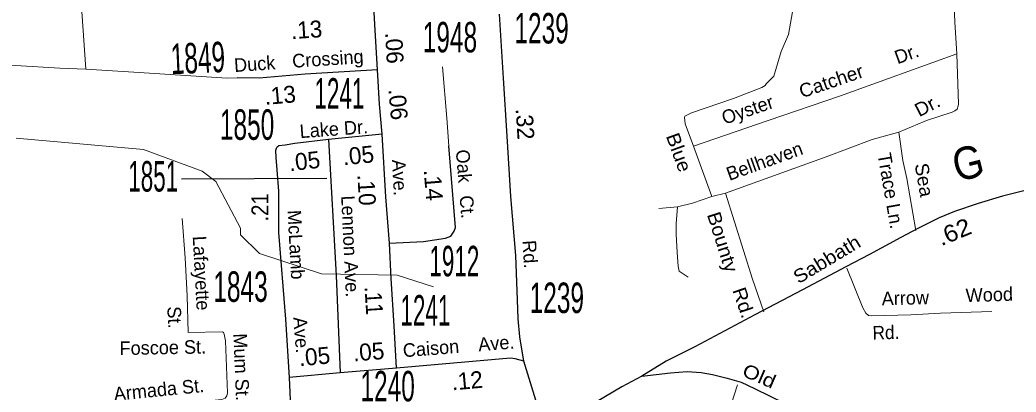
# Model space of a CAD drawing. Extents: x 641866 to 708309, y 9200 to 69402.
# Drawn here: x 676108 to 677578, y 20078 to 20627 of the extents above; entities that cross this region are included whole.
import ezdxf
from ezdxf.enums import TextEntityAlignment as Align

# ---------------------------------------------------------------- set-up
doc = ezdxf.new("R2010")
doc.units = 0
doc.header["$LTSCALE"] = 8
for name, color, linetype, lineweight in [('10', 7, 'Continuous', 40), ('11', 7, 'Continuous', 40), ('17', 7, 'Continuous', 25), ('22', 7, 'Continuous', 40), ('32', 7, 'Continuous', 25), ('35', 7, 'Continuous', 13), ('59', 7, 'Continuous', 13), ('8', 7, 'Continuous', 25)]:
    doc.layers.add(name, color=color, linetype=linetype, lineweight=lineweight)

msp = doc.modelspace()

# ---------------------------------------------------------------- linework, layer by layer
at = {"layer": '32'}
for p, q in [((676642.646, 20458.753), (676563.515, 20450.885)), ((676505.519, 20099.803), (676508.87, 20016.85))]:
    msp.add_line(p, q, dxfattribs=at)
for points in [[(676635.765, 20553.653), (676632.57, 20612.166), (676630.604, 20647.078)], [(676851.839, 20124.066), (676846.126, 20159.791), (676843.483, 20186.252), (676842.5, 20214.28), (676840.042, 20279.677), (676832.67, 20366.71), (676827.263, 20455.71), (676821.611, 20541.612), (676815.943, 20635.803)], [(676635.765, 20553.653), (676529.11, 20547.261), (676461.285, 20541.36), (676428.846, 20542.098)], [(676642.646, 20458.753), (676638.714, 20503.007), (676635.765, 20553.653)], [(677953.449, 20468.168), (677883.157, 20449.501), (677833.434, 20437.509), (677781.935, 20424.629), (677632.765, 20385.987), (677558.18, 20367.333), (677522.362, 20356.301), (677487.342, 20344.776), (677465.065, 20335.505), (677433.427, 20319.808), (677408.407, 20306.398), (677362.028, 20281.392), (677326.877, 20262.957), (677263.223, 20228.996), (677192.802, 20192.336), (677104.01, 20144.811), (677061.834, 20123.936), (677025.931, 20101.666)], [(676653.459, 20297.963), (676648.052, 20366.311), (676642.646, 20458.753)], [(676486.655, 20438.758), (676486.034, 20437.71), (676485.368, 20434.659), (676485.859, 20424.333), (676487.333, 20406.139), (676489.791, 20374.67), (676489.687, 20313.586), (676500.113, 20185.852), (676505.519, 20099.803)], [(676563.515, 20450.885), (676513.921, 20445.214), (676499.375, 20442.794), (676490.282, 20441.543), (676487.601, 20439.855), (676486.655, 20438.758)], [(676563.515, 20450.885), (676574.82, 20250.267), (676580.902, 20106.839)], [(676653.459, 20297.963), (676703.591, 20300.421), (676736.03, 20305.339), (676743.894, 20308.289), (676749.002, 20315.514), (676750.944, 20321.17), (676741.231, 20441.6)], [(676663.78, 20113.571), (676660.34, 20176.018), (676655.917, 20245.841), (676653.459, 20297.963)], [(676851.839, 20124.066), (676839.081, 20127.503), (676831.872, 20128.486), (676663.78, 20113.571), (676580.902, 20106.839), (676505.519, 20099.803)], [(676887.002, 20014.049), (676869.717, 20066.366), (676851.839, 20124.066)], [(677025.931, 20101.666), (676996.626, 20085.96), (676958.889, 20063.752), (676924.26, 20040.656), (676887.002, 20014.049)], [(677025.931, 20101.666), (677068.493, 20106.88), (677092.911, 20108.657), (677113.333, 20107.324), (677130.204, 20104.215), (677151.958, 20098.885), (677172.38, 20092.667), (677192.358, 20083.784), (677238.751, 20061.132), (677279.373, 20039.812), (677313.336, 20024.489), (677349.963, 20008.499), (677384.592, 19995.841), (677429.21, 19981.85), (677501.797, 19959.865), (677599.246, 19929.662), (677727.604, 19888.06)]]:
    msp.add_lwpolyline(points, dxfattribs=at)
at = {"layer": '35'}
for p, q in [((676205.298, 20554.565), (676199.382, 20639.763)), ((676737.931, 20482.565), (676731.853, 20558.026)), ((676741.231, 20441.6), (676737.931, 20482.565)), ((677102.317, 20441.184), (677212.332, 20478.808)), ((677102.317, 20441.184), (677129.185, 20366.871)), ((677129.185, 20366.871), (677149.276, 20371.684)), ((677051.047, 20349.176), (677078.594, 20351.645))]:
    msp.add_line(p, q, dxfattribs=at)
for points in [[(677324.429, 20982.381), (677331.651, 20983.542), (677345.063, 20984.184), (677352.41, 20986.642), (677359.801, 20991.4), (677377.442, 21009.159), (677392.052, 21020.077), (677400.033, 21024.323), (677422.972, 21031.581), (677437.196, 21032.907), (677448.384, 21032.292), (677461.03, 21029.548), (677466.488, 21026.393), (677470.203, 21021.324), (677476.196, 21008.762), (677479.985, 20979.698), (677485.301, 20685.398), (677487.716, 20623.855), (677490.723, 20577.499)], [(677089.55, 20478.767), (677088.933, 20483.54), (677089.564, 20485.128), (677092.599, 20486.969), (677099.258, 20490.041), (677161.463, 20511.242), (677202.979, 20527.742), (677207.935, 20530.647), (677209.58, 20533.015), (677220.779, 20544.619), (677231.861, 20580.842), (677242.204, 20605.976), (677248.115, 20639.242), (677247.504, 20705.676), (677251.189, 20736.104), (677253.031, 20743.468), (677265.181, 20772.033), (677271.257, 20791.615), (677281.362, 20821.836), (677310.629, 20917.922), (677324.429, 20982.381)], [(675259.885, 20604.311), (675349.344, 20599.869), (675567.328, 20588.765), (675714.279, 20581.215), (675973.995, 20567.446), (676101.412, 20559.895), (676167.118, 20556.342), (676205.298, 20554.565)], [(677212.332, 20478.808), (677319.336, 20515.402), (677490.723, 20577.499)], [(677446.312, 20478.886), (677484.164, 20491.33), (677488.199, 20493.152), (677491.246, 20495.593), (677493.039, 20500.459), (677493.191, 20503.156), (677490.723, 20577.499)], [(676205.298, 20554.565), (676275.994, 20550.153), (676413.783, 20541.29), (676428.846, 20542.098)], [(677102.317, 20441.184), (677090.152, 20474.117), (677089.55, 20478.767)], [(677405.298, 20461.75), (677442.502, 20477.633), (677446.312, 20478.886)], [(677149.276, 20371.684), (677298.002, 20425.317), (677365.79, 20450.811), (677405.298, 20461.75)], [(677430.304, 20316.675), (677416.982, 20393.428), (677411.389, 20419.735), (677405.298, 20461.75)], [(677078.594, 20351.645), (677100.792, 20356.818), (677129.185, 20366.871)], [(677149.276, 20371.684), (677189.433, 20244.916), (677205.904, 20196.701)], [(677078.594, 20351.645), (677076.713, 20326.683), (677076.719, 20311.383), (677077.89, 20283.962), (677079.703, 20263.828), (677080.962, 20256.504), (677094.398, 20248.046)], [(676329.115, 19868.096), (676326.133, 19952.15), (676321.178, 20053.142), (676323.076, 20058.205), (676326.134, 20061.246), (676332.159, 20062.53), (676362.068, 20063.054), (676405.95, 20067.409), (676410.784, 20069.216), (676413.353, 20072.766), (676414.535, 20077.043), (676411.515, 20153.898), (676409.703, 20163.633), (676408.449, 20166.057), (676406.867, 20166.987), (676356.552, 20166.056), (676354.798, 20220.388), (676351.778, 20276.443), (676347.493, 20334.323)], [(677328.541, 20261.237), (677352.214, 20202.784), (677356.46, 20194.803), (677360.695, 20191.422), (677365.582, 20190.728), (677422.91, 20192.324), (677466.855, 20194.778), (677542.496, 20197.121)], [(677166.929, 20088.857), (677157.673, 20059.936), (677146.496, 20019.553)]]:
    msp.add_lwpolyline(points, dxfattribs=at)
at = {"layer": '59'}
msp.add_lwpolyline([(676102.375, 20452.656), (676290.438, 20436.025), (676377, 20404.365), (676397.375, 20388.973), (676433.375, 20320.278), (676433.375, 20310.275), (676461.688, 20282.748), (676553.188, 20252.973), (676665, 20250.82), (676718.375, 20233.789)], dxfattribs=at)
at = {"layer": '8'}
msp.add_line((676561.174, 20393.534), (676346.331, 20392.505), dxfattribs=at)

# ---------------------------------------------------------------- texts
at = {"layer": '10'}
for s, rotation, p in [('Dr.', 19.916, (677420.169, 20567.89)), ('Oyster ', 18.88, (677188.74, 20486.592)), ('Bellhaven ', 19.83, (677213.896, 20410.932)), ('Trace Ln.', 279.847, (677383.417, 20373.58)), ('Lafayette ', 273.084, (676366.209, 20249.521)), ('Wood', 1.774, (677539.144, 20212.025)), ('Arrow', 1.595, (677415.15, 20207.114)), ('St.', 272.809, (676326.292, 20188.056)), ('Mum St.', 272.25, (676425.027, 20114.829)), ('Foscoe St.', 1.06, (676319.099, 20134.03)), ('Armada St.', 5.668, (676314.057, 20071.883))]:
    msp.add_text(s, height=20, rotation=rotation, dxfattribs=at).set_placement(p, align=Align.CENTER)
for s, rotation, width, p in [('Catcher', 18.88, 1.05, (677308.693, 20527.615)), ('Dr.', 27.516, 1.05, (677451.966, 20492.28)), ('Blue', 289.878, 1.1, (677071.329, 20428.5)), ('Sea', 279.847, 1.05, (677432.88, 20389.55)), ('Bounty', 287.577, 1.1, (677135.737, 20296.659)), ('Rd.', 288.861, 1.1, (677166.749, 20207.009)), ('Rd.', 1.595, 0.95, (677386.499, 20156.297))]:
    msp.add_text(s, height=20, rotation=rotation, dxfattribs=dict(at, width=width)).set_placement(p, align=Align.CENTER)
at = {"layer": '11'}
for s, rotation, p in [('Duck', 4.003, (676455.193, 20552.514)), ('Crossing', 3.825, (676563.197, 20560.211)), ('Lake Dr.', 4.152, (676572.053, 20456.553)), ('Oak', 274.605, (676753.343, 20410.911)), ('Ave.', 273.152, (676658.55, 20394.263)), ('Lennon Ave.', 272.703, (676585.688, 20292.79)), ('Ct.', 274.605, (676758.237, 20350.746)), ('McLamb', 273.112, (676505.71, 20295.179)), ('Rd.', 273.51, (676851.057, 20281.021)), ('Ave.', 274.593, (676513.513, 20161.758)), ('Ave.', 4.519, (676811.894, 20140.486)), ('Caison', 4.519, (676715.545, 20132.871))]:
    msp.add_text(s, height=20, rotation=rotation, dxfattribs=at).set_placement(p, align=Align.CENTER)
for s, rotation, width, p in [('Sabbath', 31.043, 1.1, (677304.186, 20265.55)), ('Old', 336.501, 1.2, (677195.316, 20092.871))]:
    msp.add_text(s, height=20, rotation=rotation, dxfattribs=dict(at, width=width)).set_placement(p, align=Align.CENTER)
at = {"layer": '17'}
for s, rotation, p in [('.13', 3.751, (676531.853, 20600.518)), ('.06', 273.125, (676648.356, 20585.321)), ('.13', 4.972, (676493.16, 20503.982)), ('.06', 275.077, (676653.88, 20501.799)), ('.32', 273.764, (676841.158, 20473.003)), ('.05', 5.678, (676608.663, 20415.177)), ('.05', 6.524, (676529.357, 20406.718)), ('.10', 273.347, (676607.43, 20375.796)), ('.14', 274.612, (676705.852, 20382.692)), ('.05', 5.333, (676543.852, 20118.446)), ('.05', 4.644, (676623.684, 20125.363)), ('.12', 5.071, (676769.228, 20082.77))]:
    msp.add_text(s, height=25, rotation=rotation, dxfattribs=at).set_placement(p, align=Align.CENTER)
for s, rotation, width, p in [('.21', 89.902, 0.9, (676474.75, 20350.766)), ('.62', 22.596, 1.1, (677491.408, 20303.143)), ('.11', 273.625, 0.9, (676617.949, 20212.495))]:
    msp.add_text(s, height=25, rotation=rotation, dxfattribs=dict(at, width=width)).set_placement(p, align=Align.CENTER)
at = {"layer": '22', "width": 0.9}
msp.add_text('G', height=48, rotation=13.966, dxfattribs=at).set_placement((677513.183, 20393.476), align=Align.CENTER)
at = {"layer": '8'}
for s, width, p in [('1239', 0.6, (676877.966, 20592.627)), ('1948', 0.6, (676742.715, 20579.44)), ('1241', 0.55, (676579.538, 20496.548)), ('1850', 0.6, (676443.273, 20450.448)), ('1851', 0.55, (676304.75, 20374.121)), ('1912', 0.55, (676749.24, 20249.016)), ('1843', 0.6, (676433.647, 20211.391)), ('1239', 0.6, (676900.525, 20194.845)), ('1241', 0.55, (676706.506, 20176.445)), ('1240', 0.6, (676650.767, 20064.54))]:
    msp.add_text(s, height=45, dxfattribs=dict(at, width=width)).set_placement(p, align=Align.CENTER)
at = {"layer": '8', "width": 0.6}
msp.add_text('1849', height=45, rotation=2.429, dxfattribs=at).set_placement((676371.594, 20548.875), align=Align.CENTER)

doc.saveas('drawing.dxf')
